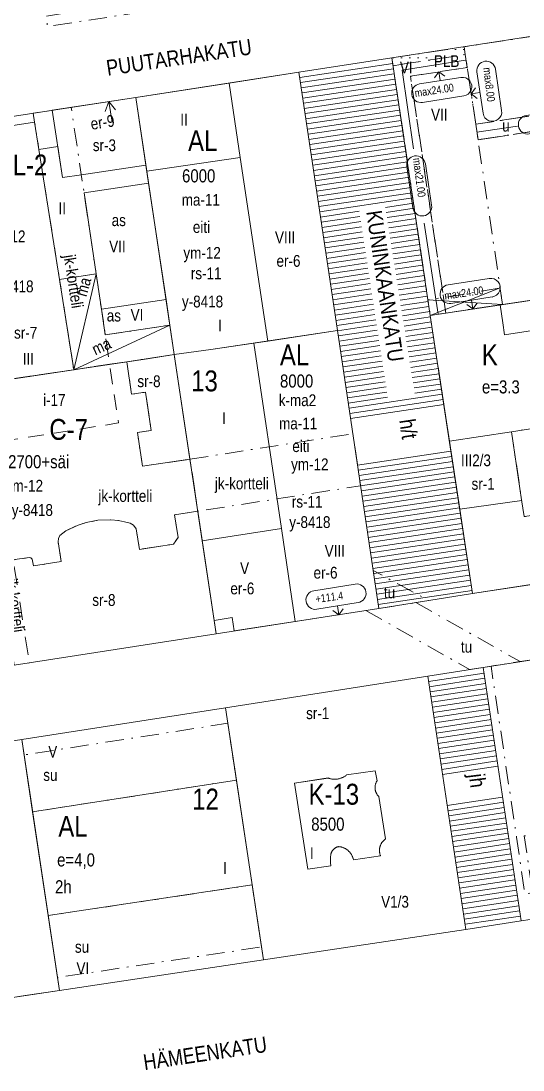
# Model space of a CAD drawing. Header units: metres. Extents: x 24485995 to 24488038, y 6819999 to 6822001.
# Drawn here: x 24486977.4 to 24487073.4, y 6820939.8 to 6821140.5 of the extents above; entities that cross this region are included whole.
import ezdxf

# ---------------------------------------------------------------- set-up
doc = ezdxf.new("R2010")
doc.units = ezdxf.units.M
for name, pattern in [('k10040', [10.3, 3.5, -1.5, 0.3, -1.5, 3.5]), ('k10050', [8, 3, -2, 3]), ('K10271', [0]), ('k10630.1', [0]), ('Osoitus_AK', [0])]:
    doc.linetypes.add(name, pattern=pattern)
for name, color, linetype, lineweight in [('AK_AsemakaavaTeksti_Kadun_puistonnimi', 7, 'Continuous', 0), ('AK_AsemakaavaTeksti_Korttelinumero', 7, 'Continuous', 0), ('AK_Kaavamerkinta_Kayttotarkoitusalue', 7, 'Continuous', 0), ('AK_KayttotarkoitusViiva', 7, 'Continuous', 0), ('AK_LiikennointiViiva_Ajoneuvoliittymakielto', 7, 'Continuous', 0), ('AK_LiikennointiViiva_Polkuviivoitus', 7, 'Continuous', 0), ('AK_MuuAsemakaavaSymboli_Erityismaaraysnuoli', 7, 'Continuous', 0), ('AK_MuuAsemakaavaTeksti_Alueenosan_kayttotarkoitus', 7, 'Continuous', 0), ('AK_MuuAsemakaavaTeksti_Erityismaarays', 7, 'Continuous', 0), ('AK_MuuAsemakaavaTeksti_Ohj__alueenosan_kayttotarkoitus', 7, 'Continuous', 0), ('AK_MuuAsemakaavaViiva_alueenosan_raja', 7, 'Continuous', 0), ('AK_MuuAsemakaavaViiva_Merkinnan_Kohdistusnuoli', 7, 'Continuous', 0), ('AK_MuuAsemakaavaViiva_Ohj_alueenosan_raja', 7, 'Continuous', 0), ('AK_Poistettava_merkintä', 7, 'Continuous', 0), ('AK_RakennusalaTeksti_Huoneistomaara', 7, 'Continuous', 0), ('AK_RakennusalaTeksti_Kerrosala_tai_luku', 7, 'Continuous', 0), ('AK_RakennusalaTeksti_Rakennusoikeus', 7, 'Continuous', 0), ('AK_RakennusalaTeksti_Tehokkuusluku', 7, 'Continuous', 0), ('AK_RakennusalaViiva_Maanalaisen_tilan_viiva', 7, 'Continuous', 0), ('AK_RakennusalaViiva_Rakennusalan_raja__I_', 7, 'Continuous', 0), ('AK_RakentaminenTeksti_Korkeusmerkinta', 7, 'Continuous', 0), ('AK_RakentaminenTeksti_Korkeusmerkinta_ja_soikio', 7, 'Continuous', 0), ('AK_RakentaminenTeksti_Korkeusmerkinta_ja_soikio_ja_nuoli', 7, 'Continuous', 0), ('AK_RakentaminenTeksti_Rakentamismaarays', 7, 'Continuous', 0), ('AK_RakentaminenViiva_Kulkuaukko', 7, 'Continuous', 0), ('AK_YmparistoAlue_Istutettava_alue', 7, 'Continuous', 0)]:
    doc.layers.add(name, color=color, linetype=linetype, lineweight=lineweight)
doc.styles.add('ArialNarrow', font='ARIALN.TTF')

# ---------------------------------------------------------------- blocks, each defined once
blk = doc.blocks.new('AKP43')
at = {"layer": 'AK_RakentaminenTeksti_Korkeusmerkinta_ja_soikio', "color": 7, "linetype": 'Continuous', "lineweight": 13}
for p, q in [((4, 1.8), (-4, 1.8)), ((-4, -1.8), (4, -1.8))]:
    blk.add_line(p, q, dxfattribs=at)
for centre, start, end in [((-4, 0), 90, 270), ((4, 0), 270, 90)]:
    blk.add_arc(centre, 1.8, start, end, dxfattribs=at)
blk = doc.blocks.new('KORKE4')
at = {"layer": 'AK_RakentaminenTeksti_Korkeusmerkinta_ja_soikio_ja_nuoli', "color": 7, "linetype": 'Continuous', "lineweight": 13}
for p, q in [((4, 1.8), (-4, 1.8)), ((-4, -1.8), (4, -1.8)), ((0, -1.8), (0, -3.5)), ((0, -3.5), (-1, -2.5)), ((0, -3.5), (1, -2.5))]:
    blk.add_line(p, q, dxfattribs=at)
for centre, start, end in [((-4, 0), 90, 270), ((4, 0), 270, 90)]:
    blk.add_arc(centre, 1.8, start, end, dxfattribs=at)
blk = doc.blocks.new('AKP42')
at = {"layer": 'AK_MuuAsemakaavaSymboli_Erityismaaraysnuoli', "color": 7, "linetype": 'Continuous', "lineweight": 13}
blk.add_line((0, 0), (0, 4), dxfattribs=at)
at = {"layer": 'AK_MuuAsemakaavaSymboli_Erityismaaraysnuoli', "color": 7, "linetype": 'Continuous', "lineweight": 13, "flags": 128}
blk.add_lwpolyline([(-1, 1.75), (0, 0), (1, 1.75)], dxfattribs=at)

msp = doc.modelspace()

# ---------------------------------------------------------------- hatches: boundary and pattern name
at = {"layer": 'AK_YmparistoAlue_Istutettava_alue', "linetype": 'Continuous', "lineweight": 0}
h = msp.add_hatch(dxfattribs=at)
h.set_pattern_fill('DOTS', style=0)
h.paths.add_polyline_path([(24487051.52, 6821132.43), (24487048.56, 6821131.97), (24487048.34, 6821133.46), (24487062.17, 6821135.59), (24487062.39, 6821134.11)], flags=0)

# ---------------------------------------------------------------- linework, layer by layer
at = {"layer": 'AK_KayttotarkoitusViiva', "linetype": 'Continuous', "lineweight": 20, "flags": 128}
for points in [[(24487048.34, 6821133.46), (24487092.18, 6821140.22)], [(24487030.55, 6821130.71), (24487048.34, 6821133.46)], [(24487055.68, 6821084.2), (24487048.34, 6821133.46)], [(24487037.92, 6821081.27), (24487030.55, 6821130.71), (24486999.33, 6821125.9)], [(24486999.33, 6821125.9), (24486959.83, 6821119.81), (24486967.59, 6821070.81)], [(24486999.33, 6821125.9), (24487006.69, 6821076.68)], [(24487099.56, 6821090.77), (24487055.68, 6821084.2)], [(24487063.76, 6821030.94), (24487055.68, 6821084.2)], [(24487006.69, 6821076.68), (24487013.67, 6821077.67), (24487037.92, 6821081.27)], [(24487014.72, 6821023.26), (24487045.85, 6821028.11), (24487037.92, 6821081.27)], [(24486967.59, 6821070.81), (24487001.56, 6821075.91)], [(24487001.56, 6821075.91), (24487006.69, 6821076.68)], [(24487006.69, 6821076.68), (24487014.72, 6821023.26)], [(24486967.59, 6821070.81), (24486967.81, 6821069.37), (24486976.07, 6821017.25), (24487014.72, 6821023.26)], [(24487107.6, 6821037.72), (24487063.76, 6821030.94)], [(24487063.76, 6821030.94), (24487045.85, 6821028.11)], [(24487065.82, 6821016.84), (24487101.97, 6821022.44)], [(24487016.48, 6821009.1), (24487055.19, 6821015.12)], [(24487055.19, 6821015.12), (24487065.82, 6821016.84)], [(24487055.19, 6821015.12), (24487062.49, 6820966.68)], [(24487073.06, 6820968.3), (24487065.82, 6821016.84)], [(24486977.51, 6821003.03), (24487016.48, 6821009.1)], [(24487023.75, 6820960.86), (24487016.48, 6821009.1)], [(24486984.74, 6820955), (24486946.34, 6820949.24), (24486939.13, 6820997.06), (24486977.51, 6821003.03)], [(24486984.74, 6820955), (24486977.51, 6821003.03)], [(24487109.24, 6820973.68), (24487073.06, 6820968.3)], [(24487073.06, 6820968.3), (24487062.49, 6820966.68)], [(24487062.49, 6820966.68), (24487023.75, 6820960.86)], [(24487023.75, 6820960.86), (24486984.74, 6820955)]]:
    msp.add_lwpolyline(points, dxfattribs=at)
at = {"layer": 'AK_LiikennointiViiva_Ajoneuvoliittymakielto', "linetype": 'k10630.1', "lineweight": 5, "flags": 128}
for points in [[(24487063.76, 6821030.94), (24487057.18, 6821074.32)], [(24487107.6, 6821037.72), (24487063.76, 6821030.94)], [(24487073.06, 6820968.3), (24487062.49, 6820966.68)]]:
    msp.add_lwpolyline(points, dxfattribs=at)
at = {"layer": 'AK_LiikennointiViiva_Polkuviivoitus', "linetype": 'Continuous', "lineweight": 0, "flags": 128}
for points in [[(24487030.69, 6821129.73), (24487048.5, 6821132.38)], [(24487030.84, 6821128.74), (24487048.64, 6821131.39)], [(24487030.99, 6821127.75), (24487048.79, 6821130.4)], [(24487031.14, 6821126.76), (24487048.94, 6821129.41)], [(24487031.28, 6821125.77), (24487049.09, 6821128.42)], [(24487031.43, 6821124.78), (24487049.23, 6821127.43)], [(24487031.58, 6821123.79), (24487049.38, 6821126.45)], [(24487031.73, 6821122.8), (24487049.53, 6821125.46)], [(24487031.87, 6821121.81), (24487049.68, 6821124.47)], [(24487032.02, 6821120.82), (24487049.82, 6821123.48)], [(24487032.17, 6821119.83), (24487049.97, 6821122.49)], [(24487032.32, 6821118.85), (24487050.12, 6821121.5)], [(24487032.46, 6821117.86), (24487050.27, 6821120.51)], [(24487032.61, 6821116.87), (24487050.42, 6821119.52)], [(24487032.76, 6821115.88), (24487050.56, 6821118.53)], [(24487032.91, 6821114.89), (24487050.71, 6821117.54)], [(24487033.05, 6821113.9), (24487050.86, 6821116.56)], [(24487033.2, 6821112.91), (24487051.01, 6821115.57)], [(24487033.35, 6821111.92), (24487051.15, 6821114.58)], [(24487033.5, 6821110.93), (24487051.3, 6821113.59)], [(24487033.64, 6821109.94), (24487051.45, 6821112.6)], [(24487033.79, 6821108.96), (24487051.6, 6821111.61)], [(24487033.94, 6821107.97), (24487051.74, 6821110.62)], [(24487034.09, 6821106.98), (24487051.89, 6821109.63)], [(24487034.23, 6821105.99), (24487052.04, 6821108.64)], [(24487034.38, 6821105), (24487052.19, 6821107.65)], [(24487034.53, 6821104.01), (24487052.33, 6821106.67)], [(24487047.11, 6821104.87), (24487052.48, 6821105.68)], [(24487034.68, 6821103.02), (24487042.06, 6821104.12)], [(24487047.26, 6821103.89), (24487052.63, 6821104.69)], [(24487047.42, 6821102.9), (24487052.78, 6821103.7)], [(24487034.83, 6821102.03), (24487042.22, 6821103.13)], [(24487034.97, 6821101.04), (24487042.37, 6821102.15)], [(24487047.57, 6821101.91), (24487052.92, 6821102.71)], [(24487047.73, 6821100.92), (24487053.07, 6821101.72)], [(24487035.12, 6821100.05), (24487042.52, 6821101.16)], [(24487035.27, 6821099.06), (24487042.67, 6821100.17)], [(24487047.89, 6821099.94), (24487053.22, 6821100.73)], [(24487048.04, 6821098.95), (24487053.37, 6821099.74)], [(24487035.42, 6821098.08), (24487042.82, 6821099.18)], [(24487035.56, 6821097.09), (24487042.97, 6821098.19)], [(24487048.2, 6821097.96), (24487053.51, 6821098.75)], [(24487048.35, 6821096.97), (24487053.66, 6821097.76)], [(24487035.71, 6821096.1), (24487043.13, 6821097.2)], [(24487035.86, 6821095.11), (24487043.28, 6821096.22)], [(24487048.51, 6821095.98), (24487053.81, 6821096.77)], [(24487048.67, 6821095), (24487053.96, 6821095.79)], [(24487036.01, 6821094.12), (24487043.43, 6821095.23)], [(24487036.15, 6821093.13), (24487043.58, 6821094.24)], [(24487048.82, 6821094.01), (24487054.1, 6821094.8)], [(24487048.98, 6821093.02), (24487054.25, 6821093.81)], [(24487036.3, 6821092.14), (24487043.73, 6821093.25)], [(24487036.45, 6821091.15), (24487043.88, 6821092.26)], [(24487049.13, 6821092.03), (24487054.4, 6821092.82)], [(24487049.29, 6821091.05), (24487054.55, 6821091.83)], [(24487036.6, 6821090.16), (24487044.03, 6821091.27)], [(24487036.74, 6821089.17), (24487044.19, 6821090.28)], [(24487049.45, 6821090.06), (24487054.69, 6821090.84)], [(24487049.6, 6821089.07), (24487054.84, 6821089.85)], [(24487036.89, 6821088.19), (24487044.34, 6821089.3)], [(24487037.04, 6821087.2), (24487044.49, 6821088.31)], [(24487049.76, 6821088.08), (24487054.99, 6821088.86)], [(24487049.91, 6821087.09), (24487055.14, 6821087.87)], [(24487037.19, 6821086.21), (24487044.64, 6821087.32)], [(24487037.33, 6821085.22), (24487044.79, 6821086.33)], [(24487050.07, 6821086.11), (24487055.28, 6821086.88)], [(24487050.23, 6821085.12), (24487055.43, 6821085.9)], [(24487037.48, 6821084.23), (24487044.94, 6821085.34)], [(24487037.63, 6821083.24), (24487045.1, 6821084.35)], [(24487050.38, 6821084.13), (24487055.58, 6821084.91)], [(24487050.54, 6821083.14), (24487055.73, 6821083.92)], [(24487037.78, 6821082.25), (24487045.25, 6821083.37)], [(24487037.92, 6821081.26), (24487045.4, 6821082.38)], [(24487038.07, 6821080.27), (24487045.55, 6821081.39)], [(24487050.69, 6821082.16), (24487055.88, 6821082.93)], [(24487050.85, 6821081.17), (24487056.03, 6821081.94)], [(24487038.22, 6821079.28), (24487045.7, 6821080.4)], [(24487038.37, 6821078.29), (24487045.85, 6821079.41)], [(24487051.01, 6821080.18), (24487056.18, 6821080.95)], [(24487051.16, 6821079.19), (24487056.33, 6821079.96)], [(24487038.51, 6821077.31), (24487046, 6821078.42)], [(24487038.66, 6821076.32), (24487046.16, 6821077.43)], [(24487051.32, 6821078.2), (24487056.48, 6821078.97)], [(24487051.47, 6821077.22), (24487056.63, 6821077.98)], [(24487038.81, 6821075.33), (24487046.31, 6821076.45)], [(24487038.96, 6821074.34), (24487046.46, 6821075.46)], [(24487051.63, 6821076.23), (24487056.78, 6821077)], [(24487051.79, 6821075.24), (24487056.93, 6821076.01)], [(24487039.1, 6821073.35), (24487046.61, 6821074.47)], [(24487039.25, 6821072.36), (24487046.76, 6821073.48)], [(24487051.94, 6821074.25), (24487057.08, 6821075.02)], [(24487052.1, 6821073.27), (24487057.23, 6821074.03)], [(24487039.4, 6821071.37), (24487046.91, 6821072.49)], [(24487039.55, 6821070.38), (24487047.06, 6821071.5)], [(24487052.25, 6821072.28), (24487057.38, 6821073.04)], [(24487052.41, 6821071.29), (24487057.53, 6821072.05)], [(24487039.69, 6821069.39), (24487047.22, 6821070.52)], [(24487039.84, 6821068.4), (24487047.37, 6821069.53)], [(24487052.57, 6821070.3), (24487057.68, 6821071.06)], [(24487052.72, 6821069.31), (24487057.83, 6821070.08)], [(24487039.99, 6821067.42), (24487047.52, 6821068.54)], [(24487040.14, 6821066.43), (24487057.98, 6821069.09)], [(24487040.28, 6821065.44), (24487058.13, 6821068.1)], [(24487040.43, 6821064.45), (24487058.28, 6821067.11)], [(24487041.76, 6821055.55), (24487059.63, 6821058.21)], [(24487041.91, 6821054.56), (24487059.78, 6821057.22)], [(24487042.05, 6821053.57), (24487059.93, 6821056.23)], [(24487042.2, 6821052.58), (24487060.08, 6821055.24)], [(24487042.35, 6821051.59), (24487060.23, 6821054.26)], [(24487042.5, 6821050.6), (24487060.38, 6821053.27)], [(24487042.64, 6821049.61), (24487060.53, 6821052.28)], [(24487042.79, 6821048.62), (24487060.68, 6821051.29)], [(24487042.94, 6821047.63), (24487060.83, 6821050.3)], [(24487043.09, 6821046.65), (24487060.98, 6821049.31)], [(24487043.23, 6821045.66), (24487061.13, 6821048.32)], [(24487043.38, 6821044.67), (24487061.28, 6821047.34)], [(24487043.53, 6821043.68), (24487061.42, 6821046.35)], [(24487043.68, 6821042.69), (24487061.57, 6821045.36)], [(24487043.82, 6821041.7), (24487061.72, 6821044.37)], [(24487043.97, 6821040.71), (24487061.87, 6821043.38)], [(24487044.12, 6821039.72), (24487062.02, 6821042.39)], [(24487044.27, 6821038.73), (24487062.17, 6821041.4)], [(24487044.41, 6821037.74), (24487062.32, 6821040.41)], [(24487044.56, 6821036.76), (24487062.47, 6821039.43)], [(24487044.71, 6821035.77), (24487062.62, 6821038.44)], [(24487044.86, 6821034.78), (24487062.77, 6821037.45)], [(24487045, 6821033.79), (24487062.92, 6821036.46)], [(24487045.15, 6821032.8), (24487063.07, 6821035.47)], [(24487045.3, 6821031.81), (24487063.22, 6821034.48)], [(24487045.45, 6821030.82), (24487063.37, 6821033.49)], [(24487045.59, 6821029.83), (24487063.52, 6821032.51)], [(24487045.74, 6821028.84), (24487063.67, 6821031.52)], [(24487055.34, 6821014.13), (24487065.99, 6821015.74)], [(24487055.49, 6821013.14), (24487066.14, 6821014.75)], [(24487055.64, 6821012.15), (24487066.28, 6821013.76)], [(24487055.79, 6821011.17), (24487066.43, 6821012.77)], [(24487055.94, 6821010.18), (24487066.58, 6821011.78)], [(24487056.09, 6821009.19), (24487066.73, 6821010.79)], [(24487056.24, 6821008.2), (24487066.87, 6821009.8)], [(24487056.38, 6821007.21), (24487067.02, 6821008.81)], [(24487056.53, 6821006.22), (24487067.17, 6821007.82)], [(24487056.68, 6821005.23), (24487067.32, 6821006.83)], [(24487056.83, 6821004.24), (24487067.46, 6821005.84)], [(24487056.98, 6821003.26), (24487067.61, 6821004.86)], [(24487057.13, 6821002.27), (24487067.76, 6821003.87)], [(24487057.28, 6821001.28), (24487067.91, 6821002.88)], [(24487057.43, 6821000.29), (24487068.05, 6821001.89)], [(24487057.58, 6820999.3), (24487068.2, 6821000.9)], [(24487057.72, 6820998.31), (24487068.35, 6820999.91)], [(24487057.87, 6820997.32), (24487068.5, 6820998.92)], [(24487058.02, 6820996.33), (24487068.64, 6820997.93)], [(24487058.92, 6820990.4), (24487069.53, 6820992)], [(24487059.06, 6820989.41), (24487069.68, 6820991.01)], [(24487059.21, 6820988.42), (24487069.82, 6820990.02)], [(24487059.36, 6820987.43), (24487069.97, 6820989.03)], [(24487059.51, 6820986.45), (24487070.12, 6820988.04)], [(24487059.66, 6820985.46), (24487070.27, 6820987.05)], [(24487059.81, 6820984.47), (24487070.41, 6820986.06)], [(24487059.96, 6820983.48), (24487070.56, 6820985.08)], [(24487060.11, 6820982.49), (24487070.71, 6820984.09)], [(24487060.26, 6820981.5), (24487070.86, 6820983.1)], [(24487060.4, 6820980.51), (24487071, 6820982.11)], [(24487060.55, 6820979.52), (24487071.15, 6820981.12)], [(24487060.7, 6820978.53), (24487071.3, 6820980.13)], [(24487060.85, 6820977.55), (24487071.45, 6820979.14)], [(24487061, 6820976.56), (24487071.59, 6820978.15)], [(24487061.15, 6820975.57), (24487071.74, 6820977.16)], [(24487061.3, 6820974.58), (24487071.89, 6820976.17)], [(24487061.45, 6820973.59), (24487072.04, 6820975.18)], [(24487061.59, 6820972.6), (24487072.18, 6820974.2)], [(24487061.74, 6820971.61), (24487072.33, 6820973.21)], [(24487061.89, 6820970.62), (24487072.48, 6820972.22)], [(24487062.04, 6820969.63), (24487072.63, 6820971.23)], [(24487062.19, 6820968.65), (24487072.78, 6820970.24)], [(24487062.34, 6820967.66), (24487072.92, 6820969.25)]]:
    msp.add_lwpolyline(points, dxfattribs=at)
at = {"layer": 'AK_MuuAsemakaavaViiva_alueenosan_raja', "linetype": 'k10040', "lineweight": 5, "flags": 128}
for points in [[(24487030.99, 6821148.99), (24487031.22, 6821146.5), (24487018.37, 6821144.52), (24487018.3, 6821145.01), (24486982.44, 6821139.48), (24486982.14, 6821141.46), (24486991.81, 6821142.95), (24487010.1, 6821145.77), (24487018, 6821146.99), (24487027.89, 6821148.52), (24487030.99, 6821148.99)], [(24487093.83, 6821129.16), (24487092.18, 6821140.22), (24487062.17, 6821135.59), (24487062.39, 6821134.11), (24487062.76, 6821131.64), (24487062.84, 6821131.14), (24487064.39, 6821120.76), (24487094.39, 6821125.38), (24487093.83, 6821129.16)], [(24487062.39, 6821134.11), (24487062.17, 6821135.59)], [(24487058.65, 6821084.65), (24487058.21, 6821087.61), (24487051.97, 6821129.46), (24487051.89, 6821129.96), (24487051.9, 6821129.96), (24487062.76, 6821131.64), (24487062.39, 6821134.11), (24487051.52, 6821132.43), (24487048.56, 6821131.97), (24487048.93, 6821129.5), (24487055.24, 6821087.17), (24487055.68, 6821084.2), (24487058.65, 6821084.65)], [(24487048.56, 6821131.97), (24487051.52, 6821132.43), (24487062.39, 6821134.11)], [(24487062.76, 6821131.64), (24487062.39, 6821134.11)], [(24487055.68, 6821084.2), (24487055.24, 6821087.17), (24487048.93, 6821129.5), (24487048.56, 6821131.97)], [(24487069.53, 6821086.27), (24487064.83, 6821117.79), (24487064.39, 6821120.76), (24487062.84, 6821131.14), (24487062.76, 6821131.64), (24487051.9, 6821129.96), (24487051.89, 6821129.96), (24487051.97, 6821129.46), (24487058.21, 6821087.61), (24487058.65, 6821084.65), (24487069.04, 6821086.2), (24487069.53, 6821086.27)], [(24487058.65, 6821084.65), (24487058.21, 6821087.61), (24487051.97, 6821129.46), (24487051.89, 6821129.96), (24487051.9, 6821129.96), (24487062.76, 6821131.64)], [(24487064.39, 6821120.76), (24487062.84, 6821131.14), (24487062.76, 6821131.64)], [(24486994.33, 6821074.83), (24486987.46, 6821073.79), (24486984.73, 6821091.08), (24486980.79, 6821115.96), (24486979.96, 6821121.19), (24486979.69, 6821122.87), (24486986.97, 6821124), (24486989.42, 6821107.66), (24486991.74, 6821092.13), (24486992.76, 6821085.36), (24486993.49, 6821080.46), (24486994.33, 6821074.83)], [(24487094.39, 6821125.38), (24487064.39, 6821120.76), (24487064.83, 6821117.79), (24487094.83, 6821122.42), (24487094.39, 6821125.38)], [(24487064.39, 6821120.76), (24487094.39, 6821125.38)], [(24487069.53, 6821086.27), (24487064.83, 6821117.79), (24487094.83, 6821122.42), (24487098.61, 6821097.09), (24487099.56, 6821090.77), (24487069.53, 6821086.27)], [(24487064.83, 6821117.79), (24487094.83, 6821122.42)], [(24487064.83, 6821117.79), (24487064.39, 6821120.76)], [(24487005.85, 6821082.32), (24487006.69, 6821076.68), (24486994.33, 6821074.83), (24486987.46, 6821073.79), (24486984.73, 6821091.08), (24486991.74, 6821092.13), (24486992.76, 6821085.36), (24486993.49, 6821080.46), (24487005.85, 6821082.32)], [(24487055.24, 6821087.17), (24487055.68, 6821084.2), (24487069.53, 6821086.27), (24487069.06, 6821089.45), (24487058.21, 6821087.61), (24487055.24, 6821087.17)], [(24486972.94, 6821037), (24486967.59, 6821070.81), (24486973.42, 6821071.69), (24486987.46, 6821073.79), (24486994.33, 6821074.83), (24486997.6, 6821075.32), (24486998.53, 6821069.09), (24487001.2, 6821069.49), (24487002.3, 6821062.17), (24486999.63, 6821061.77), (24487000.6, 6821055.32), (24487009.7, 6821056.68), (24487011.19, 6821046.73), (24487006.75, 6821046.04), (24487007.42, 6821041.67), (24487006.52, 6821040.41), (24487000.02, 6821039.4), (24486999.41, 6821043.33), (24486998.9, 6821044.05), (24486998.28, 6821044.42), (24486997.18, 6821044.69), (24486996.03, 6821044.92), (24486994.53, 6821045.06), (24486992.09, 6821045), (24486989.86, 6821044.55), (24486988.27, 6821044.05), (24486985.92, 6821042.94), (24486984.77, 6821042.05), (24486984.52, 6821041.47), (24486984.47, 6821040.83), (24486985.05, 6821037.08), (24486979.72, 6821036.25), (24486979.52, 6821037.51), (24486979.25, 6821037.78), (24486978.95, 6821037.84), (24486975.85, 6821037.41), (24486978.98, 6821017.7), (24486976.07, 6821017.25), (24486972.94, 6821037)], [(24487079.44, 6821047.6), (24487077.95, 6821047.41), (24487078.08, 6821046.35), (24487073.66, 6821045.68), (24487073.17, 6821048.92), (24487071.2, 6821061.94), (24487088.21, 6821064.58), (24487089.47, 6821056.63), (24487100.33, 6821058.36), (24487101.08, 6821053.65), (24487100.15, 6821052.48), (24487080.32, 6821049.71)], [(24487009.7, 6821056.68), (24487040.87, 6821061.54), (24487042.35, 6821051.58), (24487011.19, 6821046.73), (24487009.7, 6821056.68)], [(24487044.77, 6821035.37), (24487045.41, 6821031.07)], [(24487044.77, 6821035.37), (24487045.42, 6821030.99), (24487045.85, 6821028.11), (24487052.92, 6821029.22), (24487055.41, 6821029.62), (24487050.09, 6821032.49), (24487044.77, 6821035.37)], [(24487052.92, 6821029.22), (24487069.07, 6821020.09), (24487072.88, 6821017.93)], [(24487045.85, 6821028.11), (24487043.38, 6821027.72)], [(24487043.38, 6821027.72), (24487063.21, 6821016.42)], [(24487101.97, 6821022.44), (24487072.88, 6821017.93), (24487067.31, 6821017.07), (24487072.19, 6820984.35), (24487073.81, 6820973.47), (24487075.29, 6820973.69), (24487073.67, 6820984.57), (24487089, 6820986.85), (24487094.94, 6820987.73), (24487106.88, 6820989.51), (24487105.04, 6821001.87), (24487093, 6821000.08), (24487087.07, 6820999.2), (24487084.99, 6821013.73), (24487084.41, 6821017.79), (24487102.27, 6821020.46), (24487101.97, 6821022.44)], [(24486977.95, 6821000.07), (24486978.55, 6820996.11), (24486979.59, 6820989.19), (24486988.43, 6820990.57), (24486999.08, 6820992.22), (24487007.21, 6820993.49), (24487018.57, 6820995.26), (24487017.75, 6821000.69), (24487016.93, 6821006.13), (24486997.44, 6821003.1), (24486977.95, 6821000.07)], [(24486982.58, 6820969.34), (24486983.65, 6820962.23), (24486984.37, 6820957.47), (24487003.87, 6820960.4), (24487023.38, 6820963.33), (24487022.48, 6820969.27), (24487021.59, 6820975.2), (24487002.09, 6820972.27), (24486982.58, 6820969.34)]]:
    msp.add_lwpolyline(points, dxfattribs=at)
at = {"layer": 'AK_MuuAsemakaavaViiva_Merkinnan_Kohdistusnuoli', "linetype": 'Osoitus_AK', "lineweight": 5, "flags": 128}
for points in [[(24487052.47, 6821116.06), (24487050.32, 6821131.13), (24487062.45, 6821133.06)], [(24487072.36, 6821120.4), (24487064.61, 6821119.27)], [(24487054.54, 6821101.87), (24487057.17, 6821084.42)]]:
    msp.add_lwpolyline(points, dxfattribs=at)
at = {"layer": 'AK_MuuAsemakaavaViiva_Ohj_alueenosan_raja', "linetype": 'k10050', "lineweight": 5, "flags": 128}
msp.add_lwpolyline([(24486994.33, 6821074.83), (24486987.46, 6821073.79), (24486974.02, 6821071.78), (24486975.82, 6821060.42), (24486996.01, 6821063.6), (24486994.33, 6821074.83)], dxfattribs=at)
at = {"layer": 'AK_Poistettava_merkintä', "linetype": 'k10040', "lineweight": 0, "flags": 128}
for points in [[(24487048.34, 6821133.46), (24487062.17, 6821135.59)], [(24487048.56, 6821131.97), (24487048.34, 6821133.46)], [(24487055.41, 6821029.62), (24487052.92, 6821029.22)], [(24487067.31, 6821017.07), (24487072.88, 6821017.93)], [(24487063.21, 6821016.42), (24487065.82, 6821016.84)], [(24487065.82, 6821016.84), (24487067.31, 6821017.07)]]:
    msp.add_lwpolyline(points, dxfattribs=at)
at = {"layer": 'AK_RakennusalaViiva_Maanalaisen_tilan_viiva', "linetype": 'Continuous', "lineweight": 5, "flags": 128}
for points in [[(24486991.74, 6821092.13), (24486987.46, 6821073.79)], [(24487005.85, 6821082.32), (24486987.46, 6821073.79)]]:
    msp.add_lwpolyline(points, dxfattribs=at)
at = {"layer": 'AK_RakennusalaViiva_Rakennusalan_raja__I_', "linetype": 'K10271', "lineweight": 9, "flags": 128}
for points in [[(24487030.55, 6821130.71), (24487017.2, 6821128.66), (24487019.33, 6821114.38), (24487024.57, 6821079.29), (24487037.92, 6821081.27), (24487030.55, 6821130.71)], [(24486999.33, 6821125.9), (24487001.44, 6821111.78), (24487019.33, 6821114.38), (24487017.2, 6821128.66), (24486999.33, 6821125.9)], [(24486983.35, 6821123.44), (24486985.32, 6821110.55), (24486988.91, 6821111.09), (24487001.26, 6821112.96), (24486999.33, 6821125.9), (24486983.35, 6821123.44)], [(24486987.46, 6821073.79), (24486984.73, 6821091.08), (24486980.79, 6821115.96), (24486979.96, 6821121.19), (24486965.92, 6821119.03), (24486973.42, 6821071.69), (24486987.46, 6821073.79)], [(24487001.26, 6821112.96), (24486988.91, 6821111.09), (24486985.32, 6821110.55), (24486984.41, 6821116.52), (24486980.79, 6821115.96), (24486984.73, 6821091.08), (24486991.74, 6821092.13), (24486989.42, 6821107.66), (24487001.78, 6821109.52), (24487001.26, 6821112.96)], [(24487001.44, 6821111.78), (24487001.78, 6821109.52), (24487005.11, 6821087.26), (24487005.85, 6821082.32), (24487006.69, 6821076.68), (24487013.67, 6821077.67), (24487021.9, 6821078.89), (24487024.57, 6821079.29), (24487019.33, 6821114.38), (24487001.44, 6821111.78)], [(24487005.11, 6821087.26), (24487001.78, 6821109.52), (24486989.42, 6821107.66), (24486991.74, 6821092.13), (24486992.76, 6821085.36), (24487005.11, 6821087.26)], [(24487069.53, 6821086.27), (24487069.04, 6821086.2), (24487069.56, 6821082.76), (24487069.91, 6821080.46), (24487096.25, 6821084.54), (24487100.4, 6821085.18), (24487100.27, 6821086.08), (24487099.79, 6821089.22), (24487099.56, 6821090.77), (24487069.53, 6821086.27)], [(24487005.11, 6821087.26), (24486992.76, 6821085.36), (24486993.49, 6821080.46), (24487005.85, 6821082.32), (24487005.11, 6821087.26)], [(24487099.08, 6821066.26), (24487103.09, 6821066.88), (24487103.18, 6821066.89), (24487103.11, 6821067.32), (24487100.46, 6821084.83), (24487100.4, 6821085.18), (24487096.25, 6821084.54), (24487069.91, 6821080.46), (24487069.56, 6821082.76), (24487069.04, 6821086.2), (24487058.65, 6821084.65), (24487055.68, 6821084.2), (24487056.58, 6821078.27), (24487059.34, 6821060.11), (24487071.2, 6821061.94), (24487088.21, 6821064.58), (24487099.08, 6821066.26)], [(24487021.9, 6821078.89), (24487027.19, 6821043.42), (24487029.84, 6821025.61), (24487045.85, 6821028.11), (24487037.92, 6821081.27), (24487021.9, 6821078.89)], [(24487006.69, 6821076.68), (24487012.04, 6821041.06), (24487027.19, 6821043.42), (24487021.9, 6821078.89), (24487013.67, 6821077.67), (24487006.69, 6821076.68)], [(24487006.69, 6821076.68), (24486997.6, 6821075.32), (24486998.53, 6821069.09), (24487001.2, 6821069.49), (24487002.3, 6821062.17), (24486999.63, 6821061.77), (24487000.6, 6821055.32), (24487009.7, 6821056.68), (24487006.69, 6821076.68)], [(24487059.34, 6821060.11), (24487061.31, 6821047.12), (24487073.2, 6821048.76), (24487073.17, 6821048.92), (24487071.2, 6821061.94), (24487059.34, 6821060.11)], [(24487073.66, 6821045.68), (24487073.17, 6821048.92), (24487073.2, 6821048.76), (24487061.31, 6821047.12), (24487063.76, 6821030.94), (24487075.62, 6821032.78), (24487107.6, 6821037.72), (24487105.04, 6821054.61), (24487104.38, 6821058.98), (24487100.33, 6821058.36), (24487101.08, 6821053.65), (24487100.15, 6821052.48), (24487080.61, 6821049.78), (24487080.56, 6821049.77), (24487080.5, 6821049.76), (24487080.45, 6821049.74), (24487080.4, 6821049.73), (24487080.35, 6821049.71), (24487080.29, 6821049.69), (24487080.24, 6821049.67), (24487080.19, 6821049.64), (24487080.14, 6821049.62), (24487080.1, 6821049.59), (24487080.05, 6821049.56), (24487080, 6821049.53), (24487079.96, 6821049.5), (24487079.91, 6821049.46), (24487079.87, 6821049.43), (24487079.83, 6821049.39), (24487079.79, 6821049.35), (24487079.75, 6821049.31), (24487079.71, 6821049.27), (24487079.68, 6821049.23), (24487079.64, 6821049.18), (24487079.61, 6821049.14), (24487079.58, 6821049.09), (24487079.55, 6821049.05), (24487079.52, 6821049), (24487079.49, 6821048.95), (24487079.47, 6821048.9), (24487079.45, 6821048.85), (24487079.42, 6821048.8), (24487079.4, 6821048.75), (24487079.39, 6821048.7), (24487079.37, 6821048.64), (24487079.36, 6821048.59), (24487079.34, 6821048.54), (24487079.33, 6821048.48), (24487079.44, 6821047.6), (24487077.95, 6821047.41), (24487078.08, 6821046.35), (24487075.12, 6821045.9), (24487073.66, 6821045.68)], [(24486978.95, 6821037.84), (24486972.94, 6821037), (24486976.07, 6821017.25), (24487014.72, 6821023.26), (24487011.19, 6821046.73), (24487006.75, 6821046.04), (24487007.42, 6821041.67), (24487006.52, 6821040.41), (24487000.02, 6821039.4), (24486999.41, 6821043.33), (24486998.9, 6821044.05), (24486998.28, 6821044.42), (24486997.18, 6821044.69), (24486996.03, 6821044.92), (24486994.53, 6821045.06), (24486992.09, 6821045), (24486989.86, 6821044.55), (24486988.27, 6821044.05), (24486985.92, 6821042.94), (24486984.77, 6821042.05), (24486984.52, 6821041.47), (24486984.47, 6821040.83), (24486985.05, 6821037.08), (24486979.72, 6821036.25), (24486979.52, 6821037.51), (24486979.25, 6821037.78), (24486978.95, 6821037.84)], [(24487012.04, 6821041.06), (24487014.33, 6821025.83), (24487017.79, 6821026.37), (24487018.18, 6821023.8), (24487029.84, 6821025.61), (24487027.19, 6821043.42), (24487012.04, 6821041.06)], [(24487016.93, 6821006.13), (24487018.57, 6820995.26), (24487021.59, 6820975.2), (24487023.37, 6820963.33), (24487023.75, 6820960.86), (24487062.49, 6820966.68), (24487055.19, 6821015.12), (24487016.48, 6821009.1), (24487016.93, 6821006.13)], [(24486977.51, 6821003.03), (24486979.59, 6820989.19), (24487018.57, 6820995.26), (24487016.48, 6821009.1), (24486977.51, 6821003.03)], [(24486977.95, 6821000.07), (24486977.51, 6821003.03), (24486939.13, 6820997.06), (24486946.34, 6820949.23), (24486971.25, 6820952.97), (24486978.17, 6820954.01), (24486984.74, 6820955), (24486984.37, 6820957.47), (24486982.58, 6820969.34), (24486979.59, 6820989.19), (24486977.95, 6821000.07)], [(24487040.98, 6820979.98), (24487046.19, 6820980.74), (24487046.15, 6820980.82), (24487046.12, 6820980.9), (24487046.09, 6820980.99), (24487046.06, 6820981.07), (24487046.04, 6820981.16), (24487046.02, 6820981.25), (24487046, 6820981.34), (24487045.99, 6820981.42), (24487045.97, 6820981.51), (24487045.97, 6820981.6), (24487045.96, 6820981.69), (24487045.96, 6820981.78), (24487045.96, 6820981.87), (24487045.96, 6820981.96), (24487045.97, 6820982.05), (24487045.98, 6820982.14), (24487045.99, 6820982.23), (24487046.01, 6820982.32), (24487046.03, 6820982.41), (24487046.05, 6820982.49), (24487046.07, 6820982.58), (24487046.1, 6820982.66), (24487046.13, 6820982.75), (24487046.17, 6820982.83), (24487046.2, 6820982.91), (24487046.24, 6820982.99), (24487046.29, 6820983.07), (24487046.33, 6820983.15), (24487046.38, 6820983.23), (24487046.43, 6820983.3), (24487046.48, 6820983.38), (24487046.54, 6820983.45), (24487046.59, 6820983.52), (24487046.65, 6820983.58), (24487046.72, 6820983.65), (24487046.78, 6820983.71), (24487046.85, 6820983.77), (24487046.91, 6820983.83), (24487046.99, 6820983.88), (24487047.06, 6820983.94), (24487047.13, 6820983.99), (24487045.87, 6820992.1), (24487045.82, 6820992.16), (24487045.76, 6820992.21), (24487045.7, 6820992.27), (24487045.65, 6820992.33), (24487045.6, 6820992.4), (24487045.55, 6820992.46), (24487045.5, 6820992.53), (24487045.46, 6820992.6), (24487045.42, 6820992.67), (24487045.38, 6820992.74), (24487045.34, 6820992.81), (24487045.31, 6820992.89), (24487045.28, 6820992.96), (24487045.25, 6820993.04), (24487045.22, 6820993.11), (24487045.2, 6820993.19), (24487045.18, 6820993.27), (24487045.16, 6820993.35), (24487045.14, 6820993.43), (24487045.13, 6820993.51), (24487045.12, 6820993.59), (24487045.12, 6820993.67), (24487045.11, 6820993.75), (24487045.11, 6820993.83), (24487045.11, 6820993.91), (24487045.12, 6820994), (24487045.12, 6820994.08), (24487045.13, 6820994.16), (24487045.15, 6820994.24), (24487045.16, 6820994.32), (24487045.18, 6820994.4), (24487045.2, 6820994.47), (24487045.23, 6820994.55), (24487045.25, 6820994.63), (24487045.28, 6820994.7), (24487045.31, 6820994.78), (24487045.35, 6820994.85), (24487045.38, 6820994.93), (24487045.42, 6820995), (24487045.47, 6820995.07), (24487045.51, 6820995.13), (24487045.15, 6820997.06), (24487039.67, 6820996.24), (24487039.57, 6820996.16), (24487039.48, 6820996.09), (24487039.38, 6820996.02), (24487039.27, 6820995.95), (24487039.17, 6820995.89), (24487039.06, 6820995.83), (24487038.96, 6820995.78), (24487038.85, 6820995.73), (24487038.74, 6820995.68), (24487038.62, 6820995.64), (24487038.51, 6820995.6), (24487038.39, 6820995.56), (24487038.28, 6820995.53), (24487038.16, 6820995.5), (24487038.04, 6820995.48), (24487037.92, 6820995.46), (24487037.8, 6820995.44), (24487037.68, 6820995.43), (24487037.56, 6820995.43), (24487037.44, 6820995.42), (24487037.32, 6820995.42), (24487037.2, 6820995.43), (24487037.08, 6820995.44), (24487036.95, 6820995.45), (24487036.84, 6820995.47), (24487036.72, 6820995.49), (24487036.6, 6820995.52), (24487036.48, 6820995.55), (24487036.36, 6820995.58), (24487036.25, 6820995.62), (24487036.14, 6820995.66), (24487029.72, 6820994.69), (24487032.23, 6820978.21), (24487036.68, 6820978.84), (24487036.65, 6820979.02), (24487036.62, 6820979.21), (24487036.6, 6820979.4), (24487036.58, 6820979.59), (24487036.57, 6820979.78), (24487036.57, 6820979.97), (24487036.57, 6820980.16), (24487036.58, 6820980.35), (24487036.6, 6820980.54), (24487036.62, 6820980.73), (24487036.63, 6820980.8), (24487036.63, 6820980.86), (24487036.64, 6820980.92), (24487036.65, 6820980.99), (24487036.66, 6820981.05), (24487036.67, 6820981.12), (24487036.69, 6820981.18), (24487036.7, 6820981.24), (24487036.72, 6820981.3), (24487036.74, 6820981.36), (24487036.77, 6820981.42), (24487036.79, 6820981.48), (24487036.82, 6820981.54), (24487036.85, 6820981.6), (24487036.88, 6820981.65), (24487036.92, 6820981.71), (24487036.95, 6820981.76), (24487036.99, 6820981.82), (24487037.03, 6820981.87), (24487037.07, 6820981.92), (24487037.12, 6820981.96), (24487037.16, 6820982.01), (24487037.21, 6820982.06), (24487037.26, 6820982.1), (24487037.3, 6820982.14), (24487037.36, 6820982.18), (24487037.41, 6820982.22), (24487037.46, 6820982.26), (24487037.52, 6820982.29), (24487037.57, 6820982.32), (24487037.63, 6820982.35), (24487037.69, 6820982.38), (24487037.75, 6820982.41), (24487037.81, 6820982.43), (24487037.87, 6820982.46), (24487037.93, 6820982.48), (24487037.99, 6820982.49), (24487038.05, 6820982.51), (24487038.12, 6820982.52), (24487038.18, 6820982.54), (24487038.29, 6820982.52), (24487038.4, 6820982.51), (24487038.5, 6820982.49), (24487038.61, 6820982.46), (24487038.72, 6820982.44), (24487038.82, 6820982.4), (24487038.93, 6820982.37), (24487039.03, 6820982.33), (24487039.13, 6820982.29), (24487039.23, 6820982.24), (24487039.33, 6820982.19), (24487039.43, 6820982.14), (24487039.52, 6820982.09), (24487039.62, 6820982.03), (24487039.71, 6820981.97), (24487039.79, 6820981.9), (24487039.88, 6820981.83), (24487039.96, 6820981.76), (24487040.05, 6820981.69), (24487040.12, 6820981.61), (24487040.2, 6820981.53), (24487040.27, 6820981.45), (24487040.34, 6820981.36), (24487040.41, 6820981.28), (24487040.47, 6820981.19), (24487040.54, 6820981.1), (24487040.59, 6820981), (24487040.65, 6820980.91), (24487040.7, 6820980.81), (24487040.75, 6820980.71), (24487040.79, 6820980.61), (24487040.83, 6820980.51), (24487040.87, 6820980.4), (24487040.9, 6820980.3), (24487040.93, 6820980.19), (24487040.96, 6820980.09), (24487040.98, 6820979.98)], [(24487040.98, 6820979.98), (24487040.96, 6820980.09), (24487040.93, 6820980.19), (24487040.9, 6820980.3), (24487040.87, 6820980.4), (24487040.83, 6820980.51), (24487040.79, 6820980.61), (24487040.75, 6820980.71), (24487040.7, 6820980.81), (24487040.65, 6820980.91), (24487040.59, 6820981), (24487040.54, 6820981.1), (24487040.47, 6820981.19), (24487040.41, 6820981.28), (24487040.34, 6820981.36), (24487040.27, 6820981.45), (24487040.2, 6820981.53), (24487040.12, 6820981.61), (24487040.05, 6820981.69), (24487039.96, 6820981.76), (24487039.88, 6820981.83), (24487039.79, 6820981.9), (24487039.71, 6820981.97), (24487039.62, 6820982.03), (24487039.52, 6820982.09), (24487039.43, 6820982.14), (24487039.33, 6820982.19), (24487039.23, 6820982.24), (24487039.13, 6820982.29), (24487039.03, 6820982.33), (24487038.93, 6820982.37), (24487038.82, 6820982.4), (24487038.72, 6820982.44), (24487038.61, 6820982.46), (24487038.5, 6820982.49), (24487038.4, 6820982.51), (24487038.29, 6820982.52), (24487038.18, 6820982.54), (24487038.12, 6820982.52), (24487038.05, 6820982.51), (24487037.99, 6820982.49), (24487037.93, 6820982.48), (24487037.87, 6820982.46), (24487037.81, 6820982.43), (24487037.75, 6820982.41), (24487037.69, 6820982.38), (24487037.63, 6820982.35), (24487037.57, 6820982.32), (24487037.52, 6820982.29), (24487037.46, 6820982.26), (24487037.41, 6820982.22), (24487037.36, 6820982.18), (24487037.3, 6820982.14), (24487037.26, 6820982.1), (24487037.21, 6820982.06), (24487037.16, 6820982.01), (24487037.12, 6820981.96), (24487037.07, 6820981.92), (24487037.03, 6820981.87), (24487036.99, 6820981.82), (24487036.95, 6820981.76), (24487036.92, 6820981.71), (24487036.88, 6820981.65), (24487036.85, 6820981.6), (24487036.82, 6820981.54), (24487036.79, 6820981.48), (24487036.77, 6820981.42), (24487036.74, 6820981.36), (24487036.72, 6820981.3), (24487036.7, 6820981.24), (24487036.68, 6820981.18), (24487036.67, 6820981.12), (24487036.66, 6820981.05), (24487036.65, 6820980.99), (24487036.64, 6820980.92), (24487036.63, 6820980.86), (24487036.63, 6820980.8), (24487036.62, 6820980.73), (24487036.6, 6820980.54), (24487036.58, 6820980.35), (24487036.57, 6820980.16), (24487036.57, 6820979.97), (24487036.57, 6820979.78), (24487036.58, 6820979.59), (24487036.6, 6820979.4), (24487036.62, 6820979.21), (24487036.65, 6820979.02), (24487036.68, 6820978.84), (24487032.23, 6820978.21), (24487029.72, 6820994.69), (24487036.14, 6820995.67), (24487036.25, 6820995.62), (24487036.36, 6820995.58), (24487036.48, 6820995.55), (24487036.6, 6820995.52), (24487036.72, 6820995.49), (24487036.84, 6820995.47), (24487036.95, 6820995.45), (24487037.08, 6820995.44), (24487037.2, 6820995.43), (24487037.32, 6820995.42), (24487037.44, 6820995.42), (24487037.56, 6820995.43), (24487037.68, 6820995.43), (24487037.8, 6820995.44), (24487037.92, 6820995.46), (24487038.04, 6820995.48), (24487038.16, 6820995.5), (24487038.28, 6820995.53), (24487038.39, 6820995.56), (24487038.51, 6820995.6), (24487038.62, 6820995.64), (24487038.74, 6820995.68), (24487038.85, 6820995.73), (24487038.96, 6820995.78), (24487039.06, 6820995.83), (24487039.17, 6820995.89), (24487039.27, 6820995.95), (24487039.38, 6820996.02), (24487039.48, 6820996.09), (24487039.57, 6820996.16), (24487039.67, 6820996.24), (24487045.15, 6820997.06), (24487045.51, 6820995.13), (24487045.47, 6820995.07), (24487045.42, 6820995), (24487045.39, 6820994.93), (24487045.35, 6820994.85), (24487045.31, 6820994.78), (24487045.28, 6820994.7), (24487045.25, 6820994.63), (24487045.23, 6820994.55), (24487045.2, 6820994.47), (24487045.18, 6820994.4), (24487045.16, 6820994.32), (24487045.15, 6820994.24), (24487045.13, 6820994.16), (24487045.12, 6820994.08), (24487045.12, 6820994), (24487045.11, 6820993.91), (24487045.11, 6820993.83), (24487045.11, 6820993.75), (24487045.12, 6820993.67), (24487045.12, 6820993.59), (24487045.13, 6820993.51), (24487045.15, 6820993.43), (24487045.16, 6820993.35), (24487045.18, 6820993.27), (24487045.2, 6820993.19), (24487045.22, 6820993.11), (24487045.25, 6820993.04), (24487045.28, 6820992.96), (24487045.31, 6820992.89), (24487045.34, 6820992.81), (24487045.38, 6820992.74), (24487045.42, 6820992.67), (24487045.46, 6820992.6), (24487045.5, 6820992.53), (24487045.55, 6820992.46), (24487045.6, 6820992.4), (24487045.65, 6820992.33), (24487045.7, 6820992.27), (24487045.76, 6820992.21), (24487045.82, 6820992.16), (24487045.87, 6820992.1), (24487047.13, 6820983.99), (24487047.06, 6820983.94), (24487046.99, 6820983.88), (24487046.92, 6820983.83), (24487046.85, 6820983.77), (24487046.78, 6820983.71), (24487046.72, 6820983.65), (24487046.65, 6820983.58), (24487046.59, 6820983.52), (24487046.54, 6820983.45), (24487046.48, 6820983.38), (24487046.43, 6820983.3), (24487046.38, 6820983.23), (24487046.33, 6820983.15), (24487046.29, 6820983.07), (24487046.24, 6820982.99), (24487046.2, 6820982.91), (24487046.17, 6820982.83), (24487046.13, 6820982.75), (24487046.1, 6820982.66), (24487046.07, 6820982.58), (24487046.05, 6820982.49), (24487046.03, 6820982.41), (24487046.01, 6820982.32), (24487045.99, 6820982.23), (24487045.98, 6820982.14), (24487045.97, 6820982.05), (24487045.96, 6820981.96), (24487045.96, 6820981.87), (24487045.96, 6820981.78), (24487045.96, 6820981.69), (24487045.97, 6820981.6), (24487045.97, 6820981.51), (24487045.99, 6820981.42), (24487046, 6820981.34), (24487046.02, 6820981.25), (24487046.04, 6820981.16), (24487046.06, 6820981.07), (24487046.09, 6820980.99), (24487046.12, 6820980.9), (24487046.15, 6820980.82), (24487046.19, 6820980.74), (24487040.98, 6820979.98)], [(24487018.57, 6820995.26), (24486979.59, 6820989.19), (24486982.58, 6820969.34), (24487021.59, 6820975.2), (24487018.57, 6820995.26)], [(24487023.75, 6820960.86), (24487021.59, 6820975.2), (24486982.58, 6820969.34), (24486984.74, 6820955), (24487023.75, 6820960.86)]]:
    msp.add_lwpolyline(points, dxfattribs=at)
at = {"layer": 'AK_RakentaminenTeksti_Korkeusmerkinta_ja_soikio_ja_nuoli', "linetype": 'Continuous', "lineweight": 5, "flags": 128}
for points in [[(24487061.55, 6821129.74), (24487053.65, 6821128.5)], [(24487057.33, 6821130.8), (24487056.5, 6821129.65)], [(24487057.33, 6821130.8), (24487058.48, 6821129.97)], [(24487057.6, 6821129.12), (24487057.33, 6821130.8)], [(24487064.62, 6821130.78), (24487065.78, 6821122.87)], [(24487069.34, 6821123.39), (24487068.18, 6821131.3)], [(24487063.52, 6821126.58), (24487064.36, 6821127.71)], [(24487054.21, 6821124.94), (24487062.11, 6821126.19)], [(24487065.2, 6821126.82), (24487063.52, 6821126.58)], [(24487063.52, 6821126.58), (24487064.65, 6821125.73)], [(24487066.98, 6821091.27), (24487059.08, 6821090.05)], [(24487059.63, 6821086.49), (24487067.54, 6821087.72)], [(24487063.84, 6821085.42), (24487062.7, 6821086.26)], [(24487063.58, 6821087.1), (24487063.84, 6821085.42)], [(24487063.84, 6821085.42), (24487064.68, 6821086.56)]]:
    msp.add_lwpolyline(points, dxfattribs=at)
at = {"layer": 'AK_RakentaminenTeksti_Korkeusmerkinta_ja_soikio_ja_nuoli', "linetype": 'Continuous', "lineweight": 5}
for centre, start, end in [((24487066.4, 6821131.04), 8.3441, 188.3441), ((24487061.83, 6821127.96), 278.9504, 98.9504), ((24487053.93, 6821126.72), 98.9504, 278.9504), ((24487067.56, 6821123.13), 188.3441, 8.3441), ((24487059.36, 6821088.27), 98.8107, 278.8107), ((24487067.26, 6821089.49), 278.8107, 98.8107)]:
    msp.add_arc(centre, 1.8, start, end, dxfattribs=at)
at = {"layer": 'AK_RakentaminenViiva_Kulkuaukko', "linetype": 'Continuous', "lineweight": 5, "flags": 128}
for points in [[(24487069.06, 6821089.45), (24487055.68, 6821084.2)], [(24487055.24, 6821087.17), (24487069.53, 6821086.27)]]:
    msp.add_lwpolyline(points, dxfattribs=at)

# ---------------------------------------------------------------- block references
at = {"layer": 'AK_MuuAsemakaavaSymboli_Erityismaaraysnuoli', "color": 7, "lineweight": 5, "rotation": 188.5334421495619}
msp.add_blockref('AKP42', (24486994.2, 6821125.11), dxfattribs=at)
at = {"layer": 'AK_RakentaminenTeksti_Korkeusmerkinta_ja_soikio', "color": 7, "lineweight": 5}
for p, rotation in [((24487078.29, 6821121.29), 8.560889571181594), ((24487053.56, 6821108.97), 98.5608895711722)]:
    msp.add_blockref('AKP43', p, dxfattribs=dict(at, rotation=rotation))
at = {"layer": 'AK_RakentaminenTeksti_Korkeusmerkinta_ja_soikio_ja_nuoli', "color": 7, "lineweight": 5, "rotation": 9.16469312879494}
msp.add_blockref('KORKE4', (24487037.64, 6821030.37), dxfattribs=at)

# ---------------------------------------------------------------- texts
at = {"layer": 'AK_AsemakaavaTeksti_Kadun_puistonnimi', "linetype": 'Continuous', "lineweight": 5, "style": 'ArialNarrow'}
for s, rotation, p in [('PUUTARHAKATU', 8.4519, (24486993.94, 6821130.04)), ('KUNINKAANKATU', 278.365, (24487043.42, 6821104.04)), ('HÄMEENKATU', 8.5027, (24487001.01, 6820939.74))]:
    msp.add_text(s, height=3, rotation=rotation, dxfattribs=at).set_placement(p)
at = {"layer": 'AK_AsemakaavaTeksti_Korttelinumero', "linetype": 'Continuous', "lineweight": 5, "style": 'ArialNarrow'}
for s, p in [('13', (24487009.93, 6821069.65)), ('12', (24487010.13, 6820989.63))]:
    msp.add_text(s, height=4, dxfattribs=at).set_placement(p)
at = {"layer": 'AK_Kaavamerkinta_Kayttotarkoitusalue', "linetype": 'Continuous', "lineweight": 0, "style": 'ArialNarrow'}
for s, p in [('AL', (24487009.33, 6821115.63)), ('YKAL-2', (24486966.6, 6821110.98)), ('AL', (24487026.91, 6821074.64)), ('K', (24487065.55, 6821074.65)), ('C-7', (24486982.79, 6821060.37)), ('K-13', (24487032.39, 6820990.56)), ('AL', (24486984.5, 6820984.42))]:
    msp.add_text(s, height=4, dxfattribs=at).set_placement(p)
for s, rotation, p in [('h/t', 278.5197, (24487049.74, 6821064.13)), ('jh', 276.9498, (24487063.06, 6820996.32))]:
    msp.add_text(s, height=3, rotation=rotation, dxfattribs=at).set_placement(p)
at = {"layer": 'AK_MuuAsemakaavaTeksti_Alueenosan_kayttotarkoitus', "linetype": 'Continuous', "lineweight": 0, "style": 'ArialNarrow'}
for s, rotation, p in [('er-9', 8.6354, (24486990.86, 6821119.7)), ('jk-kortteli', 278.9865, (24486985.49, 6821095.62)), ('ma', 74.5243, (24486989.89, 6821087.63)), ('ma', 24.7528, (24486991.59, 6821076.52)), ('jk-kortteli', 278.4141, (24486974.41, 6821033.63))]:
    msp.add_text(s, height=2.25, rotation=rotation, dxfattribs=at).set_placement(p)
for s, p in [('u', (24487069.45, 6821119.38)), ('sr-3', (24486991.1, 6821115.63)), ('as', (24486994.71, 6821101.28)), ('er-6', (24487026.26, 6821093.49)), ('as', (24486993.77, 6821083.03)), ('sr-7', (24486976.03, 6821079.75)), ('sr-8', (24486999.63, 6821070.46)), ('jk-kortteli', (24487014.47, 6821050.9)), ('jk-kortteli', (24486992.17, 6821048.51)), ('er-6', (24487033.35, 6821033.83)), ('er-6', (24487017.43, 6821030.81)), ('tu', (24487046.81, 6821030.06)), ('sr-8', (24486991, 6821028.6)), ('tu', (24487061.55, 6821019.65)), ('su', (24486981.62, 6820995.11)), ('su', (24486987.68, 6820962.22))]:
    msp.add_text(s, height=2.25, dxfattribs=at).set_placement(p)
at = {"layer": 'AK_MuuAsemakaavaTeksti_Erityismaarays', "linetype": 'Continuous', "lineweight": 0, "style": 'ArialNarrow'}
for s, p in [('PLB', (24487056.38, 6821131.73)), ('ma-11', (24487008.12, 6821105.19)), ('rs-11', (24487009.86, 6821091.12)), ('y-8418', (24486971.88, 6821088.62)), ('y-8418', (24487008.16, 6821085.72)), ('k-ma2', (24487026.69, 6821066.83)), ('ma-11', (24487026.75, 6821062.38)), ('sr-1', (24487063.58, 6821050.83)), ('rs-11', (24487029.19, 6821047.41)), ('y-8418', (24486975.59, 6821045.82)), ('y-8418', (24487028.7, 6821043.51)), ('sr-1', (24487031.92, 6821006.93))]:
    msp.add_text(s, height=2.25, dxfattribs=at).set_placement(p)
at = {"layer": 'AK_MuuAsemakaavaTeksti_Ohj__alueenosan_kayttotarkoitus', "linetype": 'Continuous', "lineweight": 0, "style": 'ArialNarrow'}
msp.add_text('i-17', height=2.25, dxfattribs=at).set_placement((24486981.59, 6821066.88))
at = {"layer": 'AK_RakennusalaTeksti_Huoneistomaara', "linetype": 'Continuous', "lineweight": 0, "style": 'ArialNarrow'}
msp.add_text('2h', height=2.5, dxfattribs=at).set_placement((24486983.88, 6820973.59))
at = {"layer": 'AK_RakennusalaTeksti_Kerrosala_tai_luku', "linetype": 'Continuous', "lineweight": 0, "style": 'ArialNarrow'}
for s, p in [('VI', (24487049.87, 6821130.49)), ('VII', (24487055.84, 6821121.48)), ('II', (24487007.84, 6821120.52)), ('II', (24486984.55, 6821103.55)), ('eiti', (24487010.25, 6821099.98)), ('VIII', (24487025.97, 6821098)), ('VII', (24486994.24, 6821096.25)), ('VI', (24486998.34, 6821083.16)), ('I', (24487015.08, 6821081.15)), ('III', (24486977.69, 6821074.75)), ('I', (24487015.83, 6821063.4)), ('eiti', (24487029.28, 6821058.04)), ('III2/3', (24487061.56, 6821055.33)), ('VIII', (24487035.48, 6821038)), ('V', (24487019.29, 6821034.68)), ('V', (24486982.58, 6820999.56)), ('I', (24487032.66, 6820980.13)), ('I', (24487016.03, 6820977.31)), ('V1/3', (24487046.29, 6820970.85)), ('VI', (24486987.98, 6820958.14))]:
    msp.add_text(s, height=2.25, dxfattribs=at).set_placement(p)
at = {"layer": 'AK_RakennusalaTeksti_Rakennusoikeus', "linetype": 'Continuous', "lineweight": 0, "style": 'ArialNarrow'}
for s, p in [('6000', (24487008.18, 6821109.65)), ('8000', (24487026.92, 6821070.38)), ('2700+säi', (24486974.89, 6821054.94)), ('8500', (24487032.9, 6820985.58))]:
    msp.add_text(s, height=2.5, dxfattribs=at).set_placement(p)
at = {"layer": 'AK_RakennusalaTeksti_Tehokkuusluku', "linetype": 'Continuous', "lineweight": 0, "style": 'ArialNarrow'}
for s, p in [('e=3.3', (24487065.57, 6821069.26)), ('e=4,0', (24486984.27, 6820978.74))]:
    msp.add_text(s, height=2.5, dxfattribs=at).set_placement(p)
at = {"layer": 'AK_RakentaminenTeksti_Korkeusmerkinta', "linetype": 'Continuous', "lineweight": 0, "style": 'ArialNarrow'}
for s, rotation, p in [('max8.00', 277.0222, (24487065.81, 6821131.55)), ('max24.00', 8.707, (24487052.82, 6821125.96)), ('max21.00', 277.4139, (24487052.36, 6821114.23)), ('max24.00', 8.5084, (24487058.5, 6821087.19)), ('+111.4', 8.0022, (24487033.85, 6821029.15))]:
    msp.add_text(s, height=1.5, rotation=rotation, dxfattribs=at).set_placement(p)
at = {"layer": 'AK_RakentaminenTeksti_Rakentamismaarays', "linetype": 'Continuous', "lineweight": 0, "style": 'ArialNarrow'}
for p in [(24486971.06, 6821098.19), (24487008.44, 6821095.03), (24487029.05, 6821054.57), (24486974.42, 6821050.47)]:
    msp.add_text('ym-12', height=2.25, dxfattribs=at).set_placement(p)

doc.saveas('drawing.dxf')
